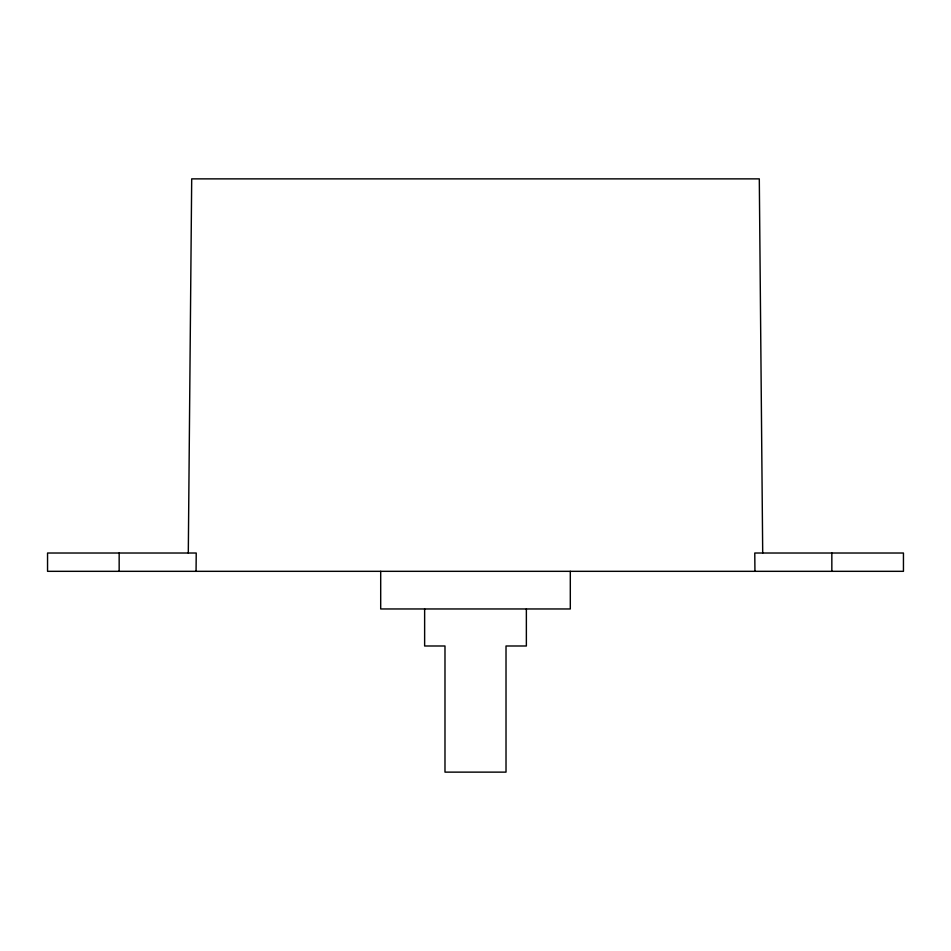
<?xml version="1.0" encoding="UTF-8"?>
<svg xmlns="http://www.w3.org/2000/svg" width="951" height="951" viewBox="0 0 951 951"><rect width="100%" height="100%" fill="white"/><g stroke="black" fill="none" stroke-linecap="round" stroke-linejoin="round"><path stroke-width="1.43" d="M188.298 553.018L191.698 178.871L759.302 178.871L762.702 553.018M196.061 571.325L196.227 553.018L47.55 553.018L47.55 571.325L903.45 571.325L903.45 553.018L754.773 553.018L754.939 571.325M831.84 553.018L831.84 571.325M570.303 571.325L570.303 608.961L380.697 608.961L380.697 571.325M526.367 608.961L526.367 645.991L506.015 645.991L506.015 772.129L444.985 772.129L444.985 645.991L424.633 645.991L424.633 608.961M119.16 553.018L119.16 571.325"/></g></svg>
